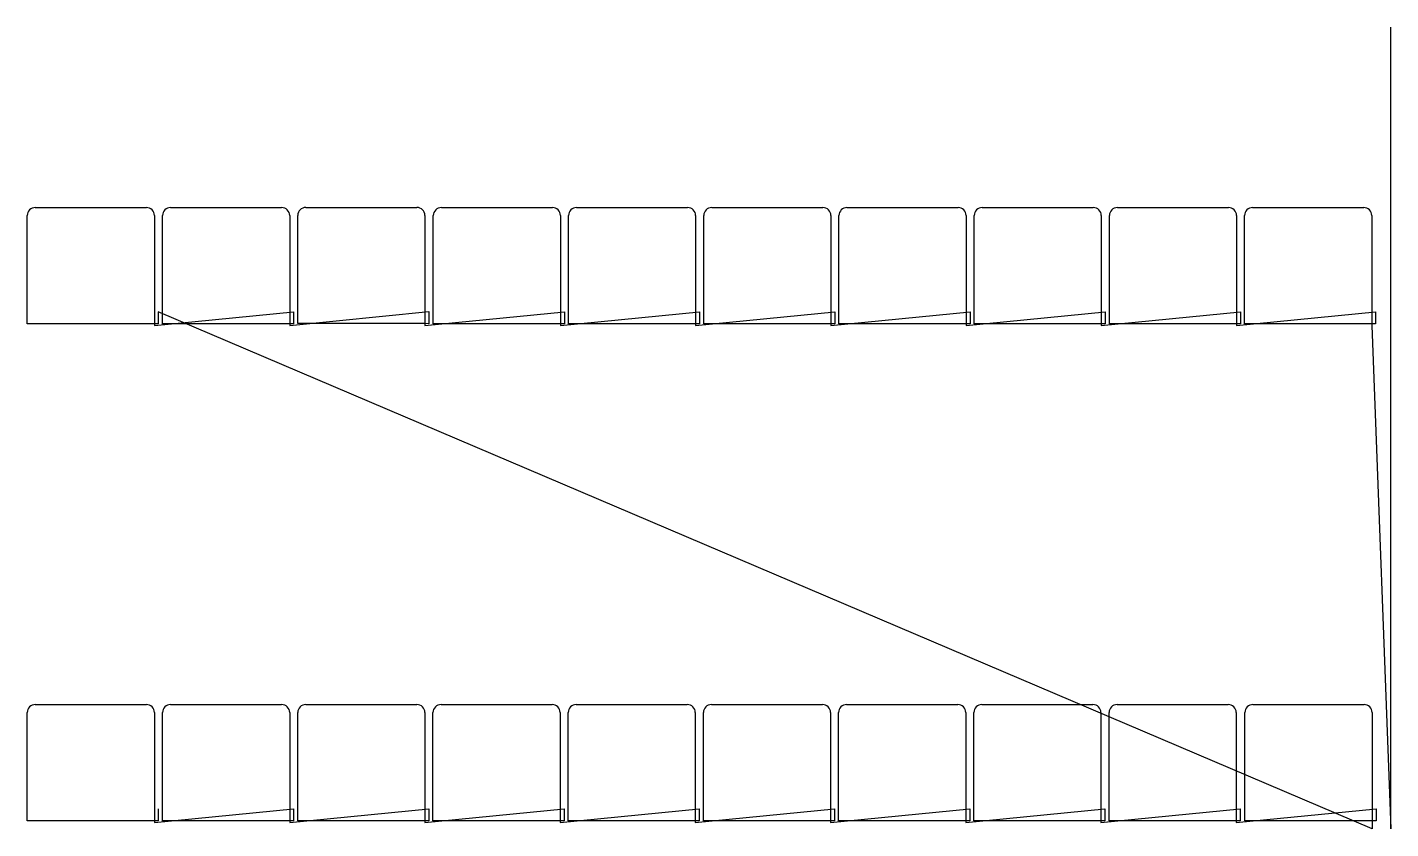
# Model space of a CAD drawing. Header units: metres. Extents: x 20 to 3420, y 0 to 2000.
import ezdxf

# ---------------------------------------------------------------- set-up
doc = ezdxf.new("R2010")
doc.units = ezdxf.units.M

msp = doc.modelspace()

# ---------------------------------------------------------------- linework, layer by layer
at = {"layer": 'TOOL_0'}
for p, q in [((3420.244, 1999.007), (3420.244, 2000.007)), ((3420.244, 1.007), (3420.244, 1999.007)), ((40, 1550.058), (317, 1550.058)), ((377.396, 1550.059), (654.396, 1550.059)), ((694.596, 1260.485), (694.596, 1530.485)), ((714.596, 1550.485), (991.596, 1550.485)), ((1011.596, 1530.485), (1011.596, 1260.485)), ((1052.645, 1550.06), (1329.645, 1550.06)), ((1389.845, 1550.061), (1666.845, 1550.061)), ((1727.046, 1550.061), (2004.046, 1550.061)), ((2064.246, 1550.062), (2341.246, 1550.062)), ((2401.446, 1550.063), (2678.446, 1550.063)), ((2738.647, 1550.064), (3015.647, 1550.064)), ((3075.847, 1550.065), (3352.847, 1550.065)), ((20, 1260.058), (20, 1530.058)), ((337, 1530.058), (337, 1260.058)), ((357.396, 1260.059), (357.396, 1530.059)), ((674.396, 1530.059), (674.396, 1260.059)), ((1032.645, 1260.06), (1032.645, 1530.06)), ((1349.645, 1530.06), (1349.645, 1260.06)), ((1369.845, 1260.061), (1369.845, 1530.061)), ((1686.845, 1530.061), (1686.845, 1260.061)), ((1707.046, 1260.061), (1707.046, 1530.061)), ((2024.046, 1530.061), (2024.046, 1260.061)), ((2044.246, 1260.062), (2044.246, 1530.062)), ((2361.246, 1530.062), (2361.246, 1260.062)), ((2381.446, 1260.063), (2381.446, 1530.063)), ((2698.446, 1530.063), (2698.446, 1260.063)), ((2718.647, 1260.064), (2718.647, 1530.064)), ((3035.647, 1530.064), (3035.647, 1260.064)), ((3055.847, 1260.065), (3055.847, 1530.065)), ((3372.847, 1530.065), (3372.847, 1260.065)), ((337, 1260.058), (20, 1260.058)), ((337, 1255.604), (684.21, 1289.914)), ((346.814, 1259.797), (337, 1260.058)), ((337, 1260.058), (337, 1255.604)), ((3373.695, 0), (346.814, 1289.913)), ((346.814, 1289.913), (346.814, 1259.797)), ((674.396, 1260.059), (357.396, 1260.059)), ((674.396, 1255.605), (1021.41, 1290.34)), ((684.21, 1259.798), (674.396, 1260.059)), ((674.396, 1260.059), (674.396, 1255.605)), ((684.21, 1289.914), (684.21, 1259.798)), ((1011.596, 1260.485), (694.596, 1260.485)), ((1011.596, 1256.031), (1359.459, 1289.915)), ((1021.41, 1260.224), (1011.596, 1260.485)), ((1011.596, 1260.485), (1011.596, 1256.031)), ((1021.41, 1290.34), (1021.41, 1260.224)), ((1349.645, 1260.06), (1032.645, 1260.06)), ((1349.645, 1255.606), (1696.659, 1289.916)), ((1359.459, 1259.799), (1349.645, 1260.06)), ((1349.645, 1260.06), (1349.645, 1255.606)), ((1359.459, 1289.915), (1359.459, 1259.799)), ((1686.845, 1260.061), (1369.845, 1260.061)), ((1686.845, 1255.607), (2033.86, 1289.916)), ((1696.659, 1259.8), (1686.845, 1260.061)), ((1686.845, 1260.061), (1686.845, 1255.607)), ((1696.659, 1289.916), (1696.659, 1259.8)), ((2024.046, 1260.061), (1707.046, 1260.061)), ((2024.046, 1255.607), (2371.06, 1289.917)), ((2033.86, 1259.8), (2024.046, 1260.061)), ((2024.046, 1260.061), (2024.046, 1255.607)), ((2033.86, 1289.916), (2033.86, 1259.8)), ((2361.246, 1260.062), (2044.246, 1260.062)), ((2361.246, 1255.608), (2708.26, 1289.917)), ((2371.06, 1259.801), (2361.246, 1260.062)), ((2361.246, 1260.062), (2361.246, 1255.608)), ((2371.06, 1289.917), (2371.06, 1259.801)), ((2698.446, 1260.063), (2381.446, 1260.063)), ((2698.446, 1255.609), (3045.461, 1289.919)), ((2708.26, 1259.802), (2698.446, 1260.063)), ((2698.446, 1260.063), (2698.446, 1255.609)), ((2708.26, 1289.917), (2708.26, 1259.802)), ((3035.647, 1260.064), (2718.647, 1260.064)), ((3035.647, 1255.61), (3382.661, 1289.92)), ((3045.461, 1259.803), (3035.647, 1260.064)), ((3035.647, 1260.064), (3035.647, 1255.61)), ((3045.461, 1289.919), (3045.461, 1259.803)), ((3372.847, 1260.065), (3055.847, 1260.065)), ((3382.661, 1259.804), (3372.847, 1260.065)), ((3372.847, 1260.065), (3372.847, 1255.611)), ((3382.661, 1289.92), (3382.661, 1259.804)), ((3372.847, 1255.611), (3420.244, 0.007)), ((40, 310.001), (317, 310.001)), ((377.396, 310.001), (654.396, 310.001)), ((714.596, 310.001), (991.596, 310.001)), ((1051.796, 310.001), (1328.796, 310.001)), ((1388.997, 310.001), (1665.997, 310.001)), ((1726.197, 310.001), (2003.197, 310.001)), ((2063.397, 310.001), (2340.397, 310.001)), ((2400.598, 310.001), (2677.598, 310.001)), ((2737.798, 310.001), (3014.798, 310.001)), ((3076.695, 310.001), (3353.695, 310.001)), ((20, 20.001), (20, 290.001)), ((337, 290.001), (337, 20.001)), ((357.396, 20.001), (357.396, 290.001)), ((674.396, 290.001), (674.396, 20.001)), ((694.596, 20.001), (694.596, 290.001)), ((1011.596, 290.001), (1011.596, 20.001)), ((1031.796, 20.001), (1031.796, 290.001)), ((1348.796, 290.001), (1348.796, 20.001)), ((1368.997, 20.001), (1368.997, 290.001)), ((1685.997, 290.001), (1685.997, 20.001)), ((1706.197, 20.001), (1706.197, 290.001)), ((2023.197, 290.001), (2023.197, 20.001)), ((2043.397, 20.001), (2043.397, 290.001)), ((2360.397, 290.001), (2360.397, 20.001)), ((2380.598, 20.001), (2380.598, 290.001)), ((2697.598, 290.001), (2697.598, 20.001)), ((2717.798, 20.001), (2717.798, 290.001)), ((3034.798, 290.001), (3034.798, 20.001)), ((3056.695, 20.001), (3056.695, 290.001)), ((3373.695, 290.001), (3373.695, 20.001)), ((337, 15.547), (684.21, 49.856)), ((346.814, 49.856), (346.814, 19.74)), ((674.396, 15.547), (1021.41, 49.856)), ((684.21, 49.856), (684.21, 19.74)), ((1011.596, 15.547), (1358.61, 49.856)), ((1021.41, 49.856), (1021.41, 19.74)), ((1348.796, 15.547), (1695.811, 49.856)), ((1358.61, 49.856), (1358.61, 19.74)), ((1685.997, 15.547), (2033.011, 49.856)), ((1695.811, 49.856), (1695.811, 19.74)), ((2023.197, 15.547), (2370.211, 49.856)), ((2033.011, 49.856), (2033.011, 19.74)), ((2360.397, 15.547), (2707.412, 49.856)), ((2370.211, 49.856), (2370.211, 19.74)), ((2697.598, 15.547), (3044.612, 49.856)), ((2707.412, 49.856), (2707.412, 19.74)), ((3034.798, 15.547), (3383.509, 49.856)), ((3044.612, 49.856), (3044.612, 19.74)), ((3383.509, 49.856), (3383.509, 19.74)), ((337, 20.001), (20, 20.001)), ((346.814, 19.74), (337, 20.001)), ((337, 20.001), (337, 15.547)), ((674.396, 20.001), (357.396, 20.001)), ((684.21, 19.74), (674.396, 20.001)), ((674.396, 20.001), (674.396, 15.547)), ((1011.596, 20.001), (694.596, 20.001)), ((1021.41, 19.74), (1011.596, 20.001)), ((1011.596, 20.001), (1011.596, 15.547)), ((1348.796, 20.001), (1031.796, 20.001)), ((1358.61, 19.74), (1348.796, 20.001)), ((1348.796, 20.001), (1348.796, 15.547)), ((1685.997, 20.001), (1368.997, 20.001)), ((1695.811, 19.74), (1685.997, 20.001)), ((1685.997, 20.001), (1685.997, 15.547)), ((2023.197, 20.001), (1706.197, 20.001)), ((2033.011, 19.74), (2023.197, 20.001)), ((2023.197, 20.001), (2023.197, 15.547)), ((2360.397, 20.001), (2043.397, 20.001)), ((2370.211, 19.74), (2360.397, 20.001)), ((2360.397, 20.001), (2360.397, 15.547)), ((2697.598, 20.001), (2380.598, 20.001)), ((2707.412, 19.74), (2697.598, 20.001)), ((2697.598, 20.001), (2697.598, 15.547)), ((3034.798, 20.001), (2717.798, 20.001)), ((3044.612, 19.74), (3034.798, 20.001)), ((3034.798, 20.001), (3034.798, 15.547)), ((3373.695, 20.001), (3056.695, 20.001)), ((3383.509, 19.74), (3373.695, 20.001)), ((3373.695, 20.001), (3373.695, 15.547)), ((3373.695, 15.547), (3373.695, 0)), ((3420.244, 0.007), (3420.244, 1.007)), ((3420.244, 1.007), (3420.244, 0.007)), ((3420.244, 0.007), (3420.244, 1.007)), ((3420.244, 0.007), (3420.244, 0.007))]:
    msp.add_line(p, q, dxfattribs=at)
for centre, start, end in [((40, 1530.058), 90, 180), ((317, 1530.058), 0, 90), ((377.396, 1530.059), 90, 180), ((654.396, 1530.059), 0, 90), ((714.596, 1530.485), 90, 180), ((991.596, 1530.485), 0, 90), ((1052.645, 1530.06), 90, 180), ((1329.645, 1530.06), 0, 90), ((1389.845, 1530.061), 90, 180), ((1666.845, 1530.061), 0, 90), ((1727.046, 1530.061), 90, 180), ((2004.046, 1530.061), 0, 90), ((2064.246, 1530.062), 90, 180), ((2341.246, 1530.062), 0, 90), ((2401.446, 1530.063), 90, 180), ((2678.446, 1530.063), 0, 90), ((2738.647, 1530.064), 90, 180), ((3015.647, 1530.064), 0, 90), ((3075.847, 1530.065), 90, 180), ((3352.847, 1530.065), 0, 90), ((40, 290.001), 90, 180), ((317, 290.001), 0, 90), ((377.396, 290.001), 90, 180), ((654.396, 290.001), 0, 90), ((714.596, 290.001), 90, 180), ((991.596, 290.001), 0, 90), ((1051.796, 290.001), 90, 180), ((1328.796, 290.001), 0, 90), ((1388.997, 290.001), 90, 180), ((1665.997, 290.001), 0, 90), ((1726.197, 290.001), 90, 180), ((2003.197, 290.001), 0, 90), ((2063.397, 290.001), 90, 180), ((2340.397, 290.001), 0, 90), ((2400.598, 290.001), 90, 180), ((2677.598, 290.001), 0, 90), ((2737.798, 290.001), 90, 180), ((3014.798, 290.001), 0, 90), ((3076.695, 290.001), 90, 180), ((3353.695, 290.001), 0, 90)]:
    msp.add_arc(centre, 20, start, end, dxfattribs=at)

doc.saveas('drawing.dxf')
